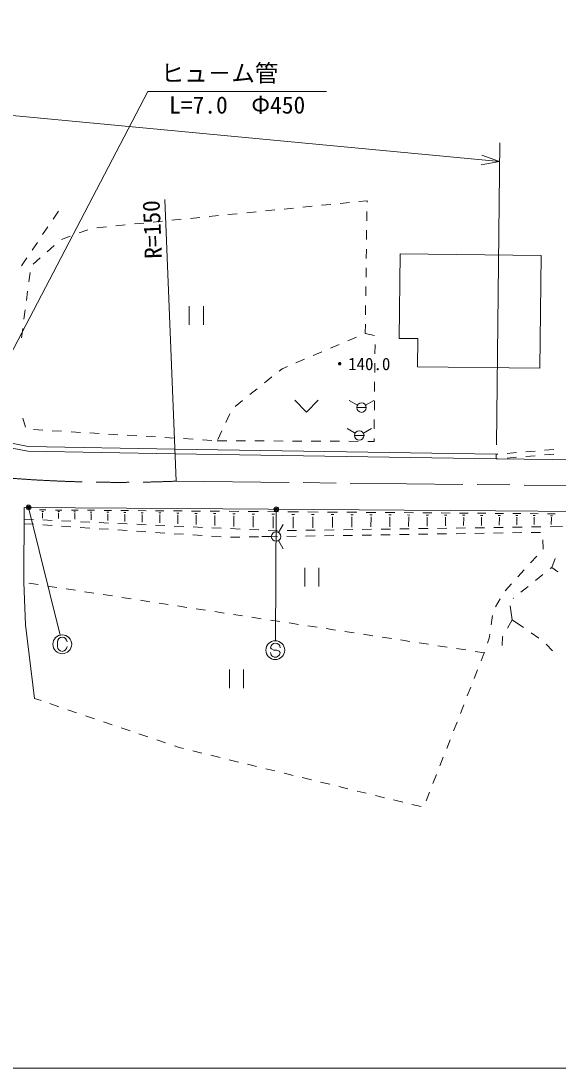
# Model space of a CAD drawing. Units: millimetres, scale not verified. Extents: x 40000 to 680000, y 20000 to 380000.
# Drawn here: x 274106 to 331227, y 205000 to 316446 of the extents above; entities that cross this region are included whole.
import ezdxf
from ezdxf.enums import TextEntityAlignment as Align

# ---------------------------------------------------------------- set-up
doc = ezdxf.new("R2010")
doc.units = ezdxf.units.MM
doc.header["$LTSCALE"] = 1000
doc.header["$PDMODE"] = 32
doc.header["$PDSIZE"] = 500
doc.linetypes.add('CHAIN', pattern=[18.5, 12, -1.5, 3.5, -1.5])
for name, color, linetype, lineweight in [('M-BGD', 7, 'Continuous', 13), ('M-BMK', 2, 'CHAIN', 13), ('M-STR-HTXT', 7, 'Continuous', 13), ('M-STR-STRC', 7, 'Continuous', 13), ('M-TTL-BAND', 7, 'Continuous', 13)]:
    doc.layers.add(name, color=color, linetype=linetype, lineweight=lineweight)
doc.styles.add('ＭＳ ゴシック', font='')
doc.styles.get('ＭＳ ゴシック').set_extended_font_data('MS Gothic')

msp = doc.modelspace()

# ---------------------------------------------------------------- linework, layer by layer
at = {"layer": 'M-BGD'}
for p, q in [((290619, 267462), (289395, 297437)), ((303087, 296524), (302092, 296425)), ((305077, 296722), (304082, 296623)), ((307068, 296921), (306072, 296822)), ((309058, 297119), (308063, 297020)), ((310916, 297305), (310053, 297219)), ((310914, 297172), (310916, 297305)), ((278089, 296189), (277529, 295360)), ((291147, 295333), (290151, 295234)), ((293137, 295531), (292142, 295432)), ((295127, 295730), (294132, 295631)), ((297117, 295928), (296122, 295829)), ((299107, 296127), (298112, 296028)), ((301097, 296325), (300102, 296226)), ((310886, 295172), (310900, 296172)), ((276970, 294531), (276410, 293702)), ((281223, 294223), (280285, 293877)), ((283186, 294539), (282191, 294440)), ((285176, 294738), (284181, 294638)), ((287166, 294936), (286171, 294837)), ((289156, 295135), (288161, 295035)), ((279347, 293530), (278409, 293184)), ((310859, 293172), (310872, 294172)), ((275851, 292873), (275291, 292045)), ((277639, 292558), (276896, 291889)), ((310831, 291173), (310845, 292172)), ((274732, 291216), (274172, 290387)), ((276153, 291220), (275409, 290551)), ((314328, 282665), (314431, 291665)), ((329430, 291493), (314431, 291665)), ((329293, 279494), (329430, 291493)), ((310803, 289173), (310817, 290173)), ((275073, 289669), (274944, 288677)), ((274815, 287686), (274686, 286694)), ((310775, 287173), (310789, 288173)), ((274557, 285702), (274428, 284711)), ((292008, 286091), (292008, 284091)), ((293508, 286091), (293508, 284091)), ((310748, 285173), (310762, 286173)), ((274299, 283719), (274170, 282727)), ((310720, 283173), (310734, 284173)), ((311696, 282956), (310720, 283173)), ((307958, 282012), (307038, 281621)), ((309799, 282795), (308878, 282404)), ((311756, 281021), (311766, 282020)), ((316328, 282642), (314328, 282665)), ((316294, 279643), (316328, 282642)), ((306118, 281229), (305197, 280838)), ((304277, 280447), (303357, 280055)), ((311734, 279021), (311745, 280021)), ((301885, 279429), (301573, 279178)), ((302437, 279664), (301885, 279429)), ((329293, 279494), (316294, 279643)), ((300794, 278551), (300015, 277924)), ((311713, 277021), (311724, 278021)), ((299236, 277297), (298456, 276671)), ((297677, 276044), (296898, 275417)), ((303229, 276068), (304479, 274818)), ((305729, 276068), (304479, 274818)), ((309894, 275539), (309028, 276039)), ((309827, 275289), (310827, 275289)), ((310760, 275539), (311626, 276039)), ((311692, 275021), (311702, 276021)), ((296328, 274625), (295903, 273721)), ((274302, 274155), (274579, 273194)), ((309658, 272578), (308792, 273078)), ((310524, 272578), (311390, 273078)), ((311670, 273021), (311681, 274021)), ((270545, 272006), (274878, 271155)), ((275436, 272957), (276435, 272896)), ((277433, 272836), (278431, 272775)), ((279429, 272715), (280427, 272654)), ((281425, 272594), (282424, 272533)), ((283422, 272473), (284420, 272412)), ((285418, 272352), (286416, 272291)), ((287414, 272231), (288413, 272170)), ((289411, 272110), (290409, 272049)), ((291407, 271989), (292405, 271928)), ((295477, 272816), (295051, 271911)), ((309591, 272328), (310591, 272328)), ((311656, 271692), (311660, 272021)), ((270477, 271509), (274825, 270655)), ((274878, 271155), (290508, 270879)), ((290508, 270879), (324656, 270323)), ((293403, 271868), (294402, 271807)), ((294986, 271772), (295986, 271767)), ((296986, 271762), (297986, 271757)), ((298986, 271753), (299986, 271748)), ((300986, 271743), (301985, 271738)), ((302985, 271733), (303985, 271729)), ((304985, 271724), (305985, 271719)), ((306985, 271714), (307985, 271710)), ((308985, 271705), (309985, 271700)), ((310985, 271695), (311656, 271692)), ((330787, 270836), (329790, 270752)), ((274825, 270655), (290500, 270379)), ((290500, 270379), (324648, 269823)), ((324654, 270323), (324648, 269823)), ((324818, 269837), (324648, 269823)), ((324648, 269823), (333611, 269720)), ((324807, 270335), (324656, 270323)), ((326801, 270502), (325804, 270419)), ((326811, 270003), (325814, 269920)), ((328794, 270669), (327797, 270586)), ((328804, 270170), (327808, 270087)), ((330797, 270336), (329801, 270253)), ((274430, 264668), (274427, 256681)), ((274430, 264668), (290738, 264544)), ((276067, 264406), (276752, 264401)), ((276322, 264233), (276494, 264231)), ((277775, 264393), (278460, 264388)), ((278030, 264220), (278201, 264219)), ((279466, 264380), (280184, 264375)), ((279734, 264199), (279913, 264198)), ((281190, 264367), (281941, 264362)), ((281470, 264178), (281658, 264176)), ((282948, 264354), (283732, 264348)), ((283240, 264156), (283436, 264154)), ((284739, 264340), (285557, 264334)), ((285044, 264134), (285249, 264132)), ((286565, 264327), (287418, 264320)), ((288426, 264312), (289314, 264306)), ((290322, 264298), (291247, 264291)), ((290738, 264544), (324585, 264323)), ((292256, 264283), (293217, 264276)), ((294226, 264268), (295225, 264261)), ((296235, 264253), (297272, 264245)), ((298282, 264238), (299358, 264230)), ((300368, 264222), (301484, 264214)), ((302495, 264206), (303619, 264197)), ((304613, 264190), (305713, 264181)), ((306707, 264174), (307785, 264166)), ((308779, 264158), (309833, 264150)), ((310827, 264143), (311859, 264135)), ((324585, 264323), (333622, 264220)), ((274430, 263425), (275428, 263379)), ((276385, 264061), (276428, 264061)), ((276407, 264061), (276403, 263520)), ((276427, 263333), (277426, 263287)), ((278093, 264048), (278136, 264048)), ((278115, 264048), (278110, 263507)), ((278425, 263241), (279424, 263195)), ((279800, 264019), (279845, 264019)), ((279822, 264019), (279818, 263429)), ((280423, 263149), (281422, 263103)), ((281539, 263989), (281586, 263989)), ((281563, 263989), (281558, 263349)), ((282421, 263057), (283420, 263011)), ((283312, 263959), (283361, 263959)), ((283337, 263959), (283331, 263268)), ((285119, 263928), (285170, 263928)), ((285145, 263928), (285139, 263186)), ((286883, 264111), (287096, 264109)), ((286961, 263897), (287015, 263897)), ((286988, 263897), (286982, 263101)), ((288757, 264088), (288979, 264086)), ((288839, 263865), (288894, 263865)), ((288866, 263865), (288860, 263016)), ((290667, 264064), (290898, 264063)), ((290752, 263833), (290810, 263832)), ((290781, 263832), (290774, 262928)), ((292614, 264040), (292855, 264039)), ((292703, 263799), (292763, 263799)), ((292733, 263799), (292725, 262839)), ((294599, 264016), (294849, 264014)), ((294691, 263765), (294753, 263765)), ((294722, 263765), (294714, 262748)), ((296622, 263991), (296881, 263989)), ((296717, 263731), (296782, 263730)), ((296749, 263731), (296741, 262655)), ((298683, 263966), (298952, 263964)), ((298782, 263696), (298849, 263695)), ((298816, 263696), (298807, 262561)), ((300785, 263940), (301064, 263938)), ((300887, 263660), (300957, 263659)), ((300922, 263660), (300913, 262464)), ((302914, 263922), (303195, 263920)), ((303018, 263640), (303088, 263639)), ((303053, 263640), (303044, 262466)), ((305023, 263912), (305299, 263909)), ((305125, 263636), (305193, 263635)), ((305159, 263635), (305150, 262497)), ((307109, 263902), (307379, 263900)), ((307208, 263631), (307276, 263631)), ((307242, 263631), (307234, 262527)), ((309172, 263892), (309436, 263890)), ((309269, 263627), (309335, 263627)), ((309302, 263627), (309294, 262557)), ((311212, 263882), (311470, 263880)), ((311307, 263623), (311371, 263623)), ((311339, 263623), (311331, 262587)), ((312853, 264127), (313862, 264120)), ((313230, 263872), (313482, 263870)), ((313323, 263619), (313386, 263619)), ((313354, 263619), (313346, 262616)), ((314857, 264112), (315844, 264105)), ((315225, 263863), (315472, 263861)), ((315316, 263615), (315377, 263615)), ((315347, 263615), (315339, 262645)), ((316838, 264097), (317803, 264090)), ((317198, 263853), (317440, 263851)), ((317287, 263611), (317347, 263611)), ((317317, 263611), (317310, 262674)), ((318798, 264082), (319741, 264075)), ((319150, 263844), (319386, 263842)), ((319237, 263607), (319296, 263607)), ((319266, 263607), (319259, 262703)), ((320736, 264068), (321658, 264061)), ((321080, 263835), (321310, 263833)), ((321165, 263604), (321222, 263603)), ((321193, 263603), (321187, 262731)), ((322653, 264053), (323553, 264046)), ((322989, 263826), (323214, 263824)), ((323071, 263600), (323128, 263599)), ((323100, 263600), (323093, 262759)), ((324548, 264039), (325428, 264032)), ((324876, 263816), (325096, 263815)), ((324957, 263596), (325012, 263596)), ((324985, 263596), (324978, 262786)), ((326423, 264025), (327281, 264018)), ((326743, 263808), (326958, 263806)), ((326822, 263592), (326876, 263592)), ((326849, 263592), (326843, 262814)), ((328277, 264011), (329115, 264004)), ((328589, 263799), (328799, 263797)), ((328666, 263589), (328719, 263588)), ((328693, 263588), (328687, 262840)), ((330110, 263997), (330928, 263991)), ((330415, 263790), (330620, 263788)), ((330490, 263585), (330542, 263585)), ((330516, 263585), (330511, 262867)), ((274429, 262940), (275427, 262874)), ((276425, 262807), (277423, 262741)), ((278420, 262674), (279418, 262607)), ((280416, 262541), (281414, 262474)), ((282412, 262408), (283409, 262341)), ((284407, 262274), (285405, 262208)), ((284419, 262965), (285418, 262919)), ((286403, 262141), (287400, 262074)), ((286417, 262873), (287416, 262827)), ((288398, 262008), (289396, 261941)), ((288415, 262781), (289414, 262735)), ((290413, 262688), (291411, 262642)), ((292410, 262596), (293409, 262550)), ((294408, 262504), (295407, 262458)), ((296406, 262412), (297405, 262366)), ((298404, 262320), (299403, 262274)), ((300402, 262228), (301236, 262189)), ((301236, 262189), (301401, 262192)), ((301484, 262001), (301984, 262867)), ((302401, 262206), (303401, 262221)), ((304401, 262236), (305401, 262250)), ((306400, 262265), (307400, 262279)), ((308400, 262294), (309400, 262309)), ((310400, 262323), (311400, 262338)), ((312400, 262353), (313400, 262367)), ((314400, 262382), (315400, 262396)), ((316399, 262411), (317399, 262426)), ((318399, 262440), (319399, 262455)), ((320399, 262469), (321399, 262484)), ((322378, 261905), (323377, 261921)), ((322399, 262499), (323399, 262513)), ((324377, 261937), (325377, 261953)), ((324399, 262528), (325398, 262542)), ((326377, 261969), (327377, 261985)), ((326398, 262557), (327398, 262572)), ((328377, 262001), (329377, 262017)), ((328398, 262586), (329398, 262601)), ((330398, 262615), (331689, 262634)), ((290394, 261875), (291392, 261808)), ((292389, 261741), (293387, 261675)), ((294385, 261608), (295383, 261542)), ((296381, 261490), (297381, 261506)), ((298381, 261522), (299381, 261538)), ((300734, 261568), (299734, 261568)), ((300380, 261554), (301380, 261570)), ((301484, 261135), (301984, 260269)), ((302380, 261586), (303380, 261602)), ((304380, 261618), (305380, 261634)), ((306380, 261650), (307379, 261666)), ((308379, 261682), (309379, 261698)), ((310379, 261714), (311379, 261730)), ((312379, 261746), (313379, 261762)), ((314379, 261778), (315378, 261793)), ((316378, 261809), (317378, 261825)), ((318378, 261841), (319378, 261857)), ((320378, 261873), (321378, 261889)), ((329615, 261224), (329658, 260260)), ((329658, 260260), (329634, 260235)), ((328961, 259496), (328287, 258757)), ((330551, 258286), (330906, 259221)), ((304280, 258239), (304280, 256239)), ((305780, 258239), (305780, 256239)), ((327613, 258018), (326939, 257279)), ((329613, 257525), (328836, 256895)), ((330551, 258286), (330389, 258156)), ((331192, 257822), (330551, 258286)), ((274427, 256681), (274581, 252184)), ((275937, 256450), (274948, 256601)), ((326265, 256540), (325592, 255801)), ((277914, 256148), (276925, 256299)), ((279891, 255846), (278902, 255997)), ((281868, 255544), (280879, 255695)), ((283845, 255242), (282856, 255393)), ((328060, 256265), (327284, 255635)), ((285822, 254940), (284834, 255091)), ((287799, 254638), (286811, 254789)), ((289776, 254335), (288788, 254487)), ((291753, 254033), (290765, 254184)), ((325082, 254943), (324587, 254074)), ((326147, 254182), (326357, 252688)), ((326507, 255005), (326462, 254968)), ((293730, 253731), (292742, 253882)), ((295707, 253429), (294719, 253580)), ((297684, 253127), (296696, 253278)), ((324243, 253153), (324104, 252163)), ((274581, 252184), (275542, 244342)), ((299661, 252825), (298673, 252976)), ((301638, 252523), (300650, 252674)), ((303616, 252221), (302627, 252372)), ((305593, 251919), (304604, 252070)), ((326357, 252688), (325851, 251825)), ((326357, 252688), (327543, 251884)), ((307570, 251616), (306581, 251768)), ((309547, 251314), (308558, 251465)), ((311524, 251012), (310535, 251163)), ((313501, 250710), (312512, 250861)), ((323909, 250769), (323722, 250207)), ((323966, 251173), (323909, 250769)), ((325307, 250898), (325277, 249973)), ((325345, 250963), (325307, 250898)), ((328371, 251323), (329199, 250762)), ((315478, 250408), (314489, 250559)), ((317455, 250106), (316466, 250257)), ((319432, 249804), (318443, 249955)), ((321409, 249502), (320420, 249653)), ((329962, 250125), (330648, 249397)), ((323386, 249200), (322397, 249351)), ((323386, 249200), (323043, 248327)), ((323406, 249258), (323386, 249200)), ((296286, 247417), (296286, 245417)), ((297786, 247417), (297786, 245417)), ((322677, 247396), (322311, 246465)), ((321945, 245535), (321579, 244604)), ((276239, 244105), (275542, 244342)), ((278133, 243462), (277186, 243783)), ((280027, 242818), (279080, 243140)), ((321213, 243673), (320847, 242743)), ((281920, 242175), (280974, 242496)), ((283814, 241531), (282867, 241853)), ((285708, 240888), (284761, 241209)), ((320481, 241812), (320115, 240881)), ((287601, 240244), (286655, 240566)), ((289495, 239601), (288548, 239923)), ((319750, 239951), (319384, 239020)), ((290936, 239111), (290442, 239279)), ((291401, 238998), (290936, 239111)), ((293343, 238523), (292372, 238760)), ((295286, 238048), (294315, 238285)), ((297229, 237573), (296258, 237811)), ((319018, 238090), (318652, 237159)), ((299172, 237098), (298200, 237336)), ((301115, 236623), (300143, 236861)), ((303057, 236148), (302086, 236386)), ((305000, 235674), (304029, 235911)), ((306943, 235199), (305972, 235436)), ((318286, 236228), (317920, 235298)), ((308886, 234724), (307914, 234961)), ((310829, 234249), (309857, 234486)), ((317554, 234367), (317188, 233436)), ((312771, 233774), (311800, 234012)), ((314714, 233299), (313743, 233537)), ((316657, 232824), (315686, 233062))]:
    msp.add_line(p, q, dxfattribs=at)
for centre in [(310327, 275289), (310091, 272328), (301234, 261568)]:
    msp.add_circle(centre, 500, dxfattribs=at)
at = {"layer": 'M-BMK'}
msp.add_line((290619, 267462), (333616, 266970), dxfattribs=at)
msp.add_arc((284499, 417337), 150000, 263.93452, 272.33807, dxfattribs=at)
at = {"layer": 'M-STR-HTXT'}
for p, q in [((325012, 301481), (166588, 316446)), ((268150, 271691), (287602, 308920)), ((287602, 308920), (306602, 308920)), ((324668, 271323), (325035, 303481)), ((325012, 301481), (323138, 302178)), ((323040, 301147), (325012, 301481))]:
    msp.add_line(p, q, dxfattribs=at)
at = {"layer": 'M-STR-STRC'}
for p, q in [((274946, 264519), (278264, 251073)), ((301252, 264325), (301161, 250476)), ((278004, 250352), (278004, 249852)), ((300759, 249616), (300660, 249734)), ((301004, 249477), (300759, 249616)), ((301305, 249475), (301004, 249477)), ((301550, 249363), (301305, 249475)), ((301656, 249226), (301550, 249363))]:
    msp.add_line(p, q, dxfattribs=at)
for centre, radius in [((274910, 264665), 150), ((274910, 264665), 120), ((274910, 264665), 90), ((274910, 264665), 60), ((274910, 264665), 30), ((301253, 264475), 150), ((301253, 264475), 120), ((301253, 264475), 90), ((301253, 264475), 60), ((301253, 264475), 30), ((278504, 250102), 1000), ((301155, 249476), 1000)]:
    msp.add_circle(centre, radius, dxfattribs=at)
for centre, start, end in [((278504, 250352), 0, 180), ((278504, 249852), 180, 0), ((301160, 249730), 359.55488, 179.55488), ((301156, 249230), 179.55488, 359.55488)]:
    msp.add_arc(centre, 500, start, end, dxfattribs=at)
for p in [(274910, 264665), (301253, 264475)]:
    msp.add_point(p, dxfattribs=at)
at = {"layer": 'M-TTL-BAND'}
msp.add_line((40000, 205000), (579000, 205000), dxfattribs=at)

# ---------------------------------------------------------------- texts
at = {"layer": 'M-BGD', "style": 'ＭＳ ゴシック'}
msp.add_text('R=150', height=1833, rotation=92.338, dxfattribs=at).set_placement((289650, 291192), align=Align.BOTTOM_LEFT)
msp.add_text('・140.0', height=1320, dxfattribs=at).set_placement((307103, 279938), align=Align.MIDDLE_LEFT)
at = {"layer": 'M-STR-HTXT', "style": 'ＭＳ ゴシック'}
msp.add_text('ヒュ－ム管', height=1833, dxfattribs=at).set_placement((288977, 309420), align=Align.BOTTOM_LEFT)
msp.add_text('L=7.0\u3000Φ450', height=1833, dxfattribs=at).set_placement((297102, 308420), align=Align.TOP_CENTER)

doc.saveas('drawing.dxf')
